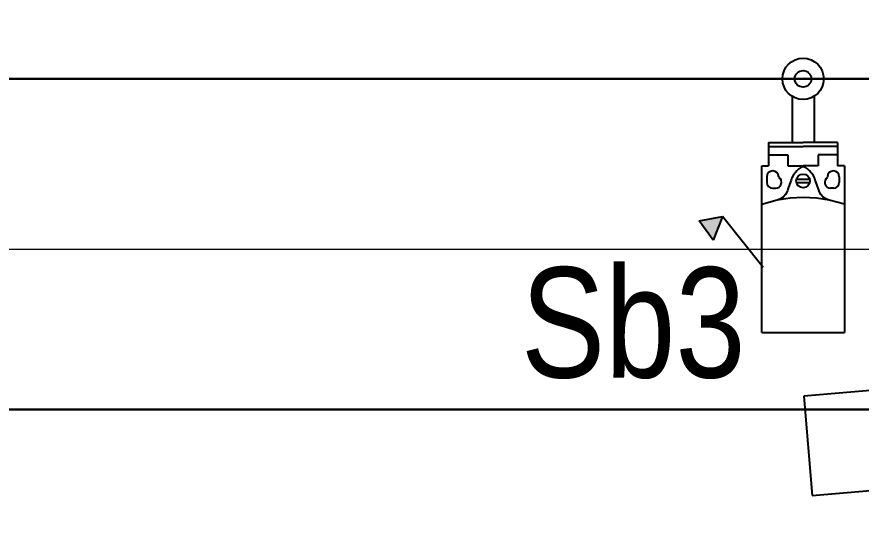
# Model space of a CAD drawing. Header units: millimetres. Extents: x 9130 to 9550, y -18883 to -17651.
# Drawn here: x 9332.628 to 9335.692, y -18028.701 to -18026.857 of the extents above; entities that cross this region are included whole.
import ezdxf

# ---------------------------------------------------------------- set-up
doc = ezdxf.new("R2010")
doc.units = ezdxf.units.MM
doc.linetypes.add('ACAD_ISO07W100', pattern=[3, 0, -3])
for name, color, linetype in [('00 uvodnice', 82, 'Continuous'), ('_Videonadzor', 1, 'Continuous'), ('ALPHA', 255, 'Continuous'), ('Video Nadzor', 3, 'Continuous')]:
    doc.layers.add(name, color=color, linetype=linetype)
for name, color, linetype, lineweight in [('CRTANJE', 4, 'Continuous', 30), ('SRAFURE', 3, 'Continuous', 18), ('Visible Edges(ISO)', 7, 'Continuous', 20)]:
    doc.layers.add(name, color=color, linetype=linetype, lineweight=lineweight)
doc.styles.add('ARIAL NARROW', font='ARIALN.TTF')

# ---------------------------------------------------------------- blocks, each defined once
blk = doc.blocks.new('ENERGOINVEST KROV')
at = {"layer": 'Visible Edges(ISO)', "color": 7, "linetype": 'ACAD_ISO07W100'}
blk.add_line((262984.76, 136547.96), (260563.76, 136547.96), dxfattribs=at)
blk = doc.blocks.new('A$C32FE4A33')
at = {"layer": 'Video Nadzor', "color": 3}
for p, q in [((53.76, 15.64), (65.08, 15.64)), ((53.76, 12.2), (53.76, 15.64)), ((65.08, 15.64), (65.08, 3.6)), ((53.76, 12.2), (49.04, 12.2)), ((53.76, 7.04), (53.76, 12.2)), ((53.76, 7.04), (49.04, 7.04)), ((53.76, 3.6), (53.76, 7.04)), ((65.08, 3.6), (53.76, 3.6))]:
    blk.add_line(p, q, dxfattribs=at)
blk.add_lwpolyline([(0, 18.2), (49.04, 18.2), (49.04, 0), (0, 0)], close=True, dxfattribs=at)

msp = doc.modelspace()

# ---------------------------------------------------------------- hatches: boundary and pattern name
msp.add_hatch(color=8).paths.add_polyline_path([(9335.1545, -18027.6672), (9335.1037, -18027.5972), (9335.1882, -18027.5813)])

# ---------------------------------------------------------------- linework, layer by layer
at = {"color": 8}
for p, q in [((9335.1037, -18027.5972), (9335.1882, -18027.5813)), ((9335.1545, -18027.6672), (9335.1037, -18027.5972)), ((9335.1882, -18027.5813), (9335.1545, -18027.6672)), ((9335.3361, -18027.7655), (9335.1882, -18027.5813))]:
    msp.add_line(p, q, dxfattribs=at)
for radius in [0.075, 0.03]:
    msp.add_circle((9335.4809, -18027.0815), radius, dxfattribs=at)
at = {"layer": 'ALPHA', "color": 8}
for p, q in [((9335.4409, -18027.1449), (9335.4409, -18027.312)), ((9335.5209, -18027.1449), (9335.5209, -18027.312)), ((9335.3559, -18027.312), (9335.4809, -18027.312)), ((9335.3559, -18027.312), (9335.3559, -18027.397)), ((9335.6059, -18027.312), (9335.4809, -18027.312)), ((9335.6059, -18027.312), (9335.6059, -18027.397)), ((9335.3559, -18027.327), (9335.4809, -18027.327)), ((9335.6059, -18027.327), (9335.4809, -18027.327)), ((9335.3559, -18027.357), (9335.4259, -18027.357)), ((9335.4259, -18027.357), (9335.4259, -18027.397)), ((9335.6059, -18027.357), (9335.5359, -18027.357)), ((9335.5359, -18027.357), (9335.5359, -18027.397)), ((9335.3309, -18028.002), (9335.3309, -18027.397)), ((9335.3309, -18027.397), (9335.3559, -18027.397)), ((9335.4259, -18027.397), (9335.4809, -18027.397)), ((9335.5359, -18027.397), (9335.4809, -18027.397)), ((9335.6309, -18027.397), (9335.6059, -18027.397)), ((9335.6309, -18027.397), (9335.6309, -18028.002)), ((9335.3494, -18027.437), (9335.3494, -18027.457)), ((9335.3924, -18027.437), (9335.3924, -18027.4388)), ((9335.5694, -18027.437), (9335.5694, -18027.4388)), ((9335.6124, -18027.437), (9335.6124, -18027.457)), ((9335.4567, -18027.446), (9335.5051, -18027.446)), ((9335.4567, -18027.458), (9335.5051, -18027.458)), ((9335.3709, -18027.4785), (9335.3809, -18027.4785)), ((9335.5909, -18027.4785), (9335.5809, -18027.4785)), ((9335.387, -18027.5215), (9335.3309, -18027.5371)), ((9335.6309, -18027.5364), (9335.5759, -18027.5215)), ((9335.3309, -18028.002), (9335.6309, -18028.002))]:
    msp.add_line(p, q, dxfattribs=at)
at = {"layer": 'ALPHA', "color": 8, "flags": 128}
for points in [[(9335.4656, -18027.4075), (9335.4634, -18027.41), (9335.4583, -18027.4155), (9335.4533, -18027.421), (9335.451, -18027.4235)], [(9335.4971, -18027.4075), (9335.4901, -18027.4028), (9335.4814, -18027.4012), (9335.4727, -18027.4028), (9335.4656, -18027.4075)], [(9335.5117, -18027.4235), (9335.5095, -18027.421), (9335.5044, -18027.4155), (9335.4994, -18027.41), (9335.4971, -18027.4075)], [(9335.44, -18027.441), (9335.4392, -18027.4431), (9335.4373, -18027.4486), (9335.4315, -18027.4654), (9335.4258, -18027.4822), (9335.4239, -18027.4877), (9335.4231, -18027.4898)], [(9335.451, -18027.4235), (9335.4446, -18027.4316), (9335.44, -18027.441)], [(9335.5228, -18027.441), (9335.5182, -18027.4316), (9335.5117, -18027.4235)], [(9335.5396, -18027.4898), (9335.5389, -18027.4877), (9335.537, -18027.4822), (9335.5312, -18027.4654), (9335.5254, -18027.4486), (9335.5235, -18027.4431), (9335.5228, -18027.441)], [(9335.5761, -18027.5213), (9335.5296, -18027.514), (9335.4818, -18027.5116), (9335.4337, -18027.5141), (9335.387, -18027.5214)]]:
    msp.add_lwpolyline(points, dxfattribs=at)
at = {"layer": 'ALPHA', "color": 8, "extrusion": (0, 0, -1), "flags": 128}
for points in [[(-9335.4231, -18027.4898), (-9335.4174, -18027.501), (-9335.4092, -18027.5103), (-9335.3989, -18027.5173), (-9335.387, -18027.5215)], [(-9335.5759, -18027.5215), (-9335.564, -18027.5172), (-9335.5536, -18027.5102), (-9335.5454, -18027.501), (-9335.5396, -18027.4898)]]:
    msp.add_lwpolyline(points, dxfattribs=at)
at = {"layer": 'ALPHA', "color": 8}
msp.add_circle((9335.4809, -18027.452), 0.0249, dxfattribs=at)
for centre, start, end in [((9335.3709, -18027.437), 0, 180), ((9335.3809, -18027.457), 270, 57.664), ((9335.5809, -18027.457), 122.336, 270), ((9335.5909, -18027.437), 0, 180), ((9335.3709, -18027.457), 180, 270), ((9335.5909, -18027.457), 270, 0)]:
    msp.add_arc(centre, 0.0215, start, end, dxfattribs=at)
at = {"layer": 'CRTANJE', "color": 7, "lineweight": 30}
for p, q in [((9337.8861, -18027.0815), (9314.8949, -18027.0815)), ((9315.6549, -18028.2815), (9336.9649, -18028.2815))]:
    msp.add_line(p, q, dxfattribs=at)
at = {"layer": 'CRTANJE', "lineweight": 20}
msp.add_line((9326.5909, -18027.6995), (9335.9309, -18027.6995), dxfattribs=at)
at = {"layer": 'CRTANJE', "color": 7, "lineweight": 20}
msp.add_arc((9326.5909, -18027.6995), 9.34, 359.95083, 90, dxfattribs=at)
at = {"layer": 'SRAFURE'}
msp.add_line((9335.331, -18027.7217), (9335.331, -18027.7217), dxfattribs=at)

# ---------------------------------------------------------------- block references
at = {"layer": '_Videonadzor', "color": 3, "lineweight": 5, "xscale": -0.03000000000000001, "yscale": 0.03000000000000001, "zscale": 0.03000000000000001, "rotation": 4.884427028926801}
msp.add_blockref('A$C32FE4A33', (9337.4688, -18028.5344), dxfattribs=at)
at = {"layer": 'CRTANJE', "lineweight": 50, "xscale": 0.01, "yscale": 0.01, "zscale": 0.01}
msp.add_blockref('ENERGOINVEST KROV', (6708.5673, -19392.5611), dxfattribs=at)

# ---------------------------------------------------------------- texts
at = {"layer": '00 uvodnice', "color": 0, "linetype": 'Continuous', "insert": (9334.8648, -18027.7653), "char_height": 0.4, "width": 1.028354, "attachment_point": 2, "style": 'ARIAL NARROW'}
msp.add_mtext('Sb3', dxfattribs=at)

doc.saveas('drawing.dxf')
